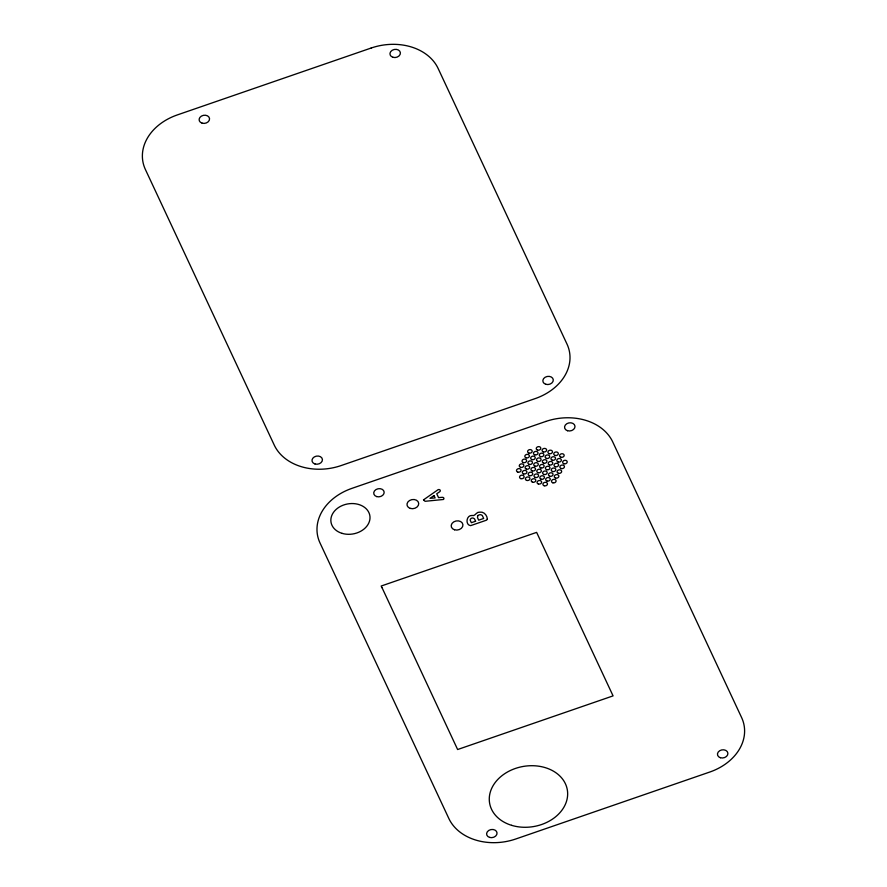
<?xml version="1.0" encoding="UTF-8"?>
<svg xmlns="http://www.w3.org/2000/svg" width="887" height="887" viewBox="0 0 887 887"><rect width="100%" height="100%" fill="white"/><g stroke="black" fill="none" stroke-linecap="round" stroke-linejoin="round"><path stroke-width="1.33" d="M487.362 519.095L486.564 520.148L470.631 525.636C465.154 525.06 466.196 515.17 471.917 515.48C475.321 516.678 476.131 511.588 479.812 512.154C483.903 511.466 487.096 515.247 487.362 519.095M423.52 499.858L425.061 501.299L443.4 499.481A1.641 1.275 -9.7 0 0 442.291 497.319L438.555 497.629L436.748 493.749L439.697 491.753A1.641 1.275 -9.7 0 0 438.178 489.624L423.52 499.858M381.987 587.582L457.625 749.526L613.072 695.885L536.624 532.377L381.177 586.03L381.953 587.637M477.661 515.89L477.505 517.631L478.692 520.17L483.67 518.452L482.262 515.447L480.965 514.748A2.905 2.251 -9.7 0 0 477.661 515.89M434.031 495.589L429.984 498.328L435.118 497.906L434.031 495.589M371.187 48.02L177.267 114.944A52.721 40.802 -9.7 0 0 145.39 169.484L274.26 445.108A52.721 40.802 -9.7 0 0 341.196 465.542L535.948 398.33A52.732 40.802 -9.7 0 0 566.993 344.078L438.123 68.454A52.721 40.802 -9.7 0 0 371.187 48.02M545.793 421.458L351.873 488.382A52.721 40.802 -9.7 0 0 319.996 542.922L448.866 818.546A52.721 40.802 -9.7 0 0 515.802 838.98L710.554 771.768A52.732 40.802 -9.7 0 0 741.587 717.516L612.717 441.892A52.721 40.802 -9.7 0 0 545.793 421.458M475.609 521.234L471.363 522.698L470.21 520.248A2.606 2.018 -9.7 0 1 471.341 518.307A2.051 1.586 -9.7 0 1 473.159 518.086L474.467 518.784L475.609 521.234M342.005 533.342A19.714 15.256 -9.7 0 0 369.957 516.4A19.714 15.256 -9.7 0 0 339.322 507.042A19.714 15.256 -9.7 0 0 342.005 533.342M511.611 825.331A39.416 30.502 -9.7 0 0 567.536 791.437A39.416 30.502 -9.7 0 0 506.244 772.721A39.416 30.502 -9.7 0 0 511.611 825.331M410.315 508.417A5.91 4.579 -9.7 0 0 418.708 503.339A5.91 4.579 -9.7 0 0 409.506 500.534A5.91 4.579 -9.7 0 0 410.315 508.417M376.687 496.587A5.255 4.069 -9.7 0 0 384.149 492.063A5.255 4.069 -9.7 0 0 375.977 489.569A5.255 4.069 -9.7 0 0 376.687 496.587M454.532 529.783A5.91 4.579 -9.7 0 0 462.925 524.694A5.91 4.579 -9.7 0 0 453.723 521.889A5.91 4.579 -9.7 0 0 454.532 529.783M720.421 757.731A5.255 4.069 -9.7 0 0 727.883 753.207A5.255 4.069 -9.7 0 0 719.712 750.712A5.255 4.069 -9.7 0 0 720.421 757.731M489.569 837.406A5.255 4.069 -9.7 0 0 497.03 832.882A5.255 4.069 -9.7 0 0 488.859 830.387A5.255 4.069 -9.7 0 0 489.569 837.406M567.525 430.727A5.255 4.069 -9.7 0 0 574.987 426.203A5.255 4.069 -9.7 0 0 566.815 423.709A5.255 4.069 -9.7 0 0 567.525 430.727M538.365 483.98A2.295 1.774 -9.7 0 0 541.635 482.007A2.295 1.774 -9.7 0 0 538.054 480.909A2.295 1.774 -9.7 0 0 538.365 483.98M537.533 450.086A2.295 1.774 -9.7 0 0 540.793 448.112A2.295 1.774 -9.7 0 0 537.223 447.026A2.295 1.774 -9.7 0 0 537.533 450.086M526.412 469.123A2.295 1.774 -9.7 0 0 529.672 467.139A2.295 1.774 -9.7 0 0 526.102 466.052A2.295 1.774 -9.7 0 0 526.412 469.123M529.472 475.654A2.295 1.774 -9.7 0 0 532.732 473.68A2.295 1.774 -9.7 0 0 529.162 472.594A2.295 1.774 -9.7 0 0 529.472 475.654M528.918 453.069A2.295 1.774 -9.7 0 0 532.178 451.084A2.295 1.774 -9.7 0 0 528.608 449.997A2.295 1.774 -9.7 0 0 528.918 453.069M532.255 470.897A2.295 1.774 -9.7 0 0 535.515 468.924A2.295 1.774 -9.7 0 0 531.934 467.837A2.295 1.774 -9.7 0 0 532.255 470.897M535.316 477.439A2.295 1.774 -9.7 0 0 538.575 475.465A2.295 1.774 -9.7 0 0 534.994 474.368A2.295 1.774 -9.7 0 0 535.316 477.439M532.533 482.195A2.295 1.774 -9.7 0 0 535.792 480.222A2.295 1.774 -9.7 0 0 532.222 479.135A2.295 1.774 -9.7 0 0 532.533 482.195M523.352 462.582A2.295 1.774 -9.7 0 0 526.623 460.597A2.295 1.774 -9.7 0 0 523.042 459.51A2.295 1.774 -9.7 0 0 523.352 462.582M526.135 457.825A2.295 1.774 -9.7 0 0 529.395 455.84A2.295 1.774 -9.7 0 0 525.825 454.754A2.295 1.774 -9.7 0 0 526.135 457.825M529.195 464.367A2.295 1.774 -9.7 0 0 532.455 462.382A2.295 1.774 -9.7 0 0 528.885 461.295A2.295 1.774 -9.7 0 0 529.195 464.367M552.268 460.198A2.295 1.774 -9.7 0 0 555.528 458.213A2.295 1.774 -9.7 0 0 551.958 457.127A2.295 1.774 -9.7 0 0 552.268 460.198M540.87 467.926A2.295 1.774 -9.7 0 0 544.13 465.952A2.295 1.774 -9.7 0 0 540.56 464.855A2.295 1.774 -9.7 0 0 540.87 467.926M561.161 468.513A2.295 1.774 -9.7 0 0 564.431 466.54A2.295 1.774 -9.7 0 0 560.85 465.453A2.295 1.774 -9.7 0 0 561.161 468.513M558.111 461.983A2.295 1.774 -9.7 0 0 561.371 459.998A2.295 1.774 -9.7 0 0 557.79 458.912A2.295 1.774 -9.7 0 0 558.111 461.983M555.329 466.739A2.295 1.774 -9.7 0 0 558.588 464.755A2.295 1.774 -9.7 0 0 555.018 463.668A2.295 1.774 -9.7 0 0 555.329 466.739M558.389 473.281A2.295 1.774 -9.7 0 0 561.648 471.296A2.295 1.774 -9.7 0 0 558.067 470.21A2.295 1.774 -9.7 0 0 558.389 473.281M555.606 478.038A2.295 1.774 -9.7 0 0 558.865 476.053A2.295 1.774 -9.7 0 0 555.295 474.966A2.295 1.774 -9.7 0 0 555.606 478.038M552.823 482.794A2.295 1.774 -9.7 0 0 556.082 480.809A2.295 1.774 -9.7 0 0 552.512 479.723A2.295 1.774 -9.7 0 0 552.823 482.794M544.208 485.766A2.295 1.774 -9.7 0 0 547.467 483.792A2.295 1.774 -9.7 0 0 543.897 482.694A2.295 1.774 -9.7 0 0 544.208 485.766M563.944 463.757A2.295 1.774 -9.7 0 0 567.203 461.783A2.295 1.774 -9.7 0 0 563.633 460.697A2.295 1.774 -9.7 0 0 563.944 463.757M541.148 479.224A2.295 1.774 -9.7 0 0 544.407 477.25A2.295 1.774 -9.7 0 0 540.837 476.153A2.295 1.774 -9.7 0 0 541.148 479.224M543.931 474.467A2.295 1.774 -9.7 0 0 547.19 472.494A2.295 1.774 -9.7 0 0 543.62 471.396A2.295 1.774 -9.7 0 0 543.931 474.467M549.485 464.954A2.295 1.774 -9.7 0 0 552.756 462.981A2.295 1.774 -9.7 0 0 549.175 461.883A2.295 1.774 -9.7 0 0 549.485 464.954M546.714 469.711A2.295 1.774 -9.7 0 0 549.973 467.737A2.295 1.774 -9.7 0 0 546.392 466.64A2.295 1.774 -9.7 0 0 546.714 469.711M549.763 476.252A2.295 1.774 -9.7 0 0 553.033 474.268A2.295 1.774 -9.7 0 0 549.452 473.181A2.295 1.774 -9.7 0 0 549.763 476.252M552.546 471.496A2.295 1.774 -9.7 0 0 555.805 469.511A2.295 1.774 -9.7 0 0 552.235 468.425A2.295 1.774 -9.7 0 0 552.546 471.496M546.436 458.413A2.295 1.774 -9.7 0 0 549.696 456.439A2.295 1.774 -9.7 0 0 546.115 455.341A2.295 1.774 -9.7 0 0 546.436 458.413M534.75 454.843A2.295 1.774 -9.7 0 0 538.021 452.869A2.295 1.774 -9.7 0 0 534.44 451.782A2.295 1.774 -9.7 0 0 534.75 454.843M543.376 451.871A2.295 1.774 -9.7 0 0 546.636 449.897A2.295 1.774 -9.7 0 0 543.066 448.8A2.295 1.774 -9.7 0 0 543.376 451.871M526.69 480.421A2.295 1.774 -9.7 0 0 529.949 478.437A2.295 1.774 -9.7 0 0 526.379 477.35A2.295 1.774 -9.7 0 0 526.69 480.421M517.797 472.095A2.295 1.774 -9.7 0 0 521.057 470.121A2.295 1.774 -9.7 0 0 517.487 469.023A2.295 1.774 -9.7 0 0 517.797 472.095M520.58 467.338A2.295 1.774 -9.7 0 0 523.84 465.353A2.295 1.774 -9.7 0 0 520.259 464.267A2.295 1.774 -9.7 0 0 520.58 467.338M520.857 478.636A2.295 1.774 -9.7 0 0 524.117 476.652A2.295 1.774 -9.7 0 0 520.536 475.565A2.295 1.774 -9.7 0 0 520.857 478.636M523.629 473.88A2.295 1.774 -9.7 0 0 526.9 471.895A2.295 1.774 -9.7 0 0 523.319 470.809A2.295 1.774 -9.7 0 0 523.629 473.88M531.978 459.599A2.295 1.774 -9.7 0 0 535.238 457.625A2.295 1.774 -9.7 0 0 531.657 456.539A2.295 1.774 -9.7 0 0 531.978 459.599M540.593 456.628A2.295 1.774 -9.7 0 0 543.853 454.654A2.295 1.774 -9.7 0 0 540.283 453.556A2.295 1.774 -9.7 0 0 540.593 456.628M555.051 455.441A2.295 1.774 -9.7 0 0 558.311 453.457A2.295 1.774 -9.7 0 0 554.741 452.37A2.295 1.774 -9.7 0 0 555.051 455.441M535.027 466.141A2.295 1.774 -9.7 0 0 538.298 464.167A2.295 1.774 -9.7 0 0 534.717 463.081A2.295 1.774 -9.7 0 0 535.027 466.141M560.883 457.226A2.295 1.774 -9.7 0 0 564.154 455.242A2.295 1.774 -9.7 0 0 560.573 454.155A2.295 1.774 -9.7 0 0 560.883 457.226M543.653 463.169A2.295 1.774 -9.7 0 0 546.913 461.196A2.295 1.774 -9.7 0 0 543.343 460.098A2.295 1.774 -9.7 0 0 543.653 463.169M549.208 453.656A2.295 1.774 -9.7 0 0 552.479 451.683A2.295 1.774 -9.7 0 0 548.898 450.585A2.295 1.774 -9.7 0 0 549.208 453.656M537.81 461.384A2.295 1.774 -9.7 0 0 541.07 459.411A2.295 1.774 -9.7 0 0 537.5 458.313A2.295 1.774 -9.7 0 0 537.81 461.384M546.991 481.009A2.295 1.774 -9.7 0 0 550.25 479.035A2.295 1.774 -9.7 0 0 546.669 477.938A2.295 1.774 -9.7 0 0 546.991 481.009M538.087 472.682A2.295 1.774 -9.7 0 0 541.347 470.709A2.295 1.774 -9.7 0 0 537.777 469.611A2.295 1.774 -9.7 0 0 538.087 472.682M545.815 384.293A5.255 4.069 -9.7 0 0 553.277 379.769A5.255 4.069 -9.7 0 0 545.106 377.274A5.255 4.069 -9.7 0 0 545.815 384.293M314.963 463.968A5.255 4.069 -9.7 0 0 322.424 459.444A5.255 4.069 -9.7 0 0 314.253 456.949A5.255 4.069 -9.7 0 0 314.963 463.968M202.081 123.149A5.255 4.069 -9.7 0 0 209.543 118.636A5.255 4.069 -9.7 0 0 201.371 116.13A5.255 4.069 -9.7 0 0 202.081 123.149M392.919 57.289A5.255 4.069 -9.7 0 0 400.381 52.765A5.255 4.069 -9.7 0 0 392.209 50.271A5.255 4.069 -9.7 0 0 392.919 57.289"/></g></svg>
